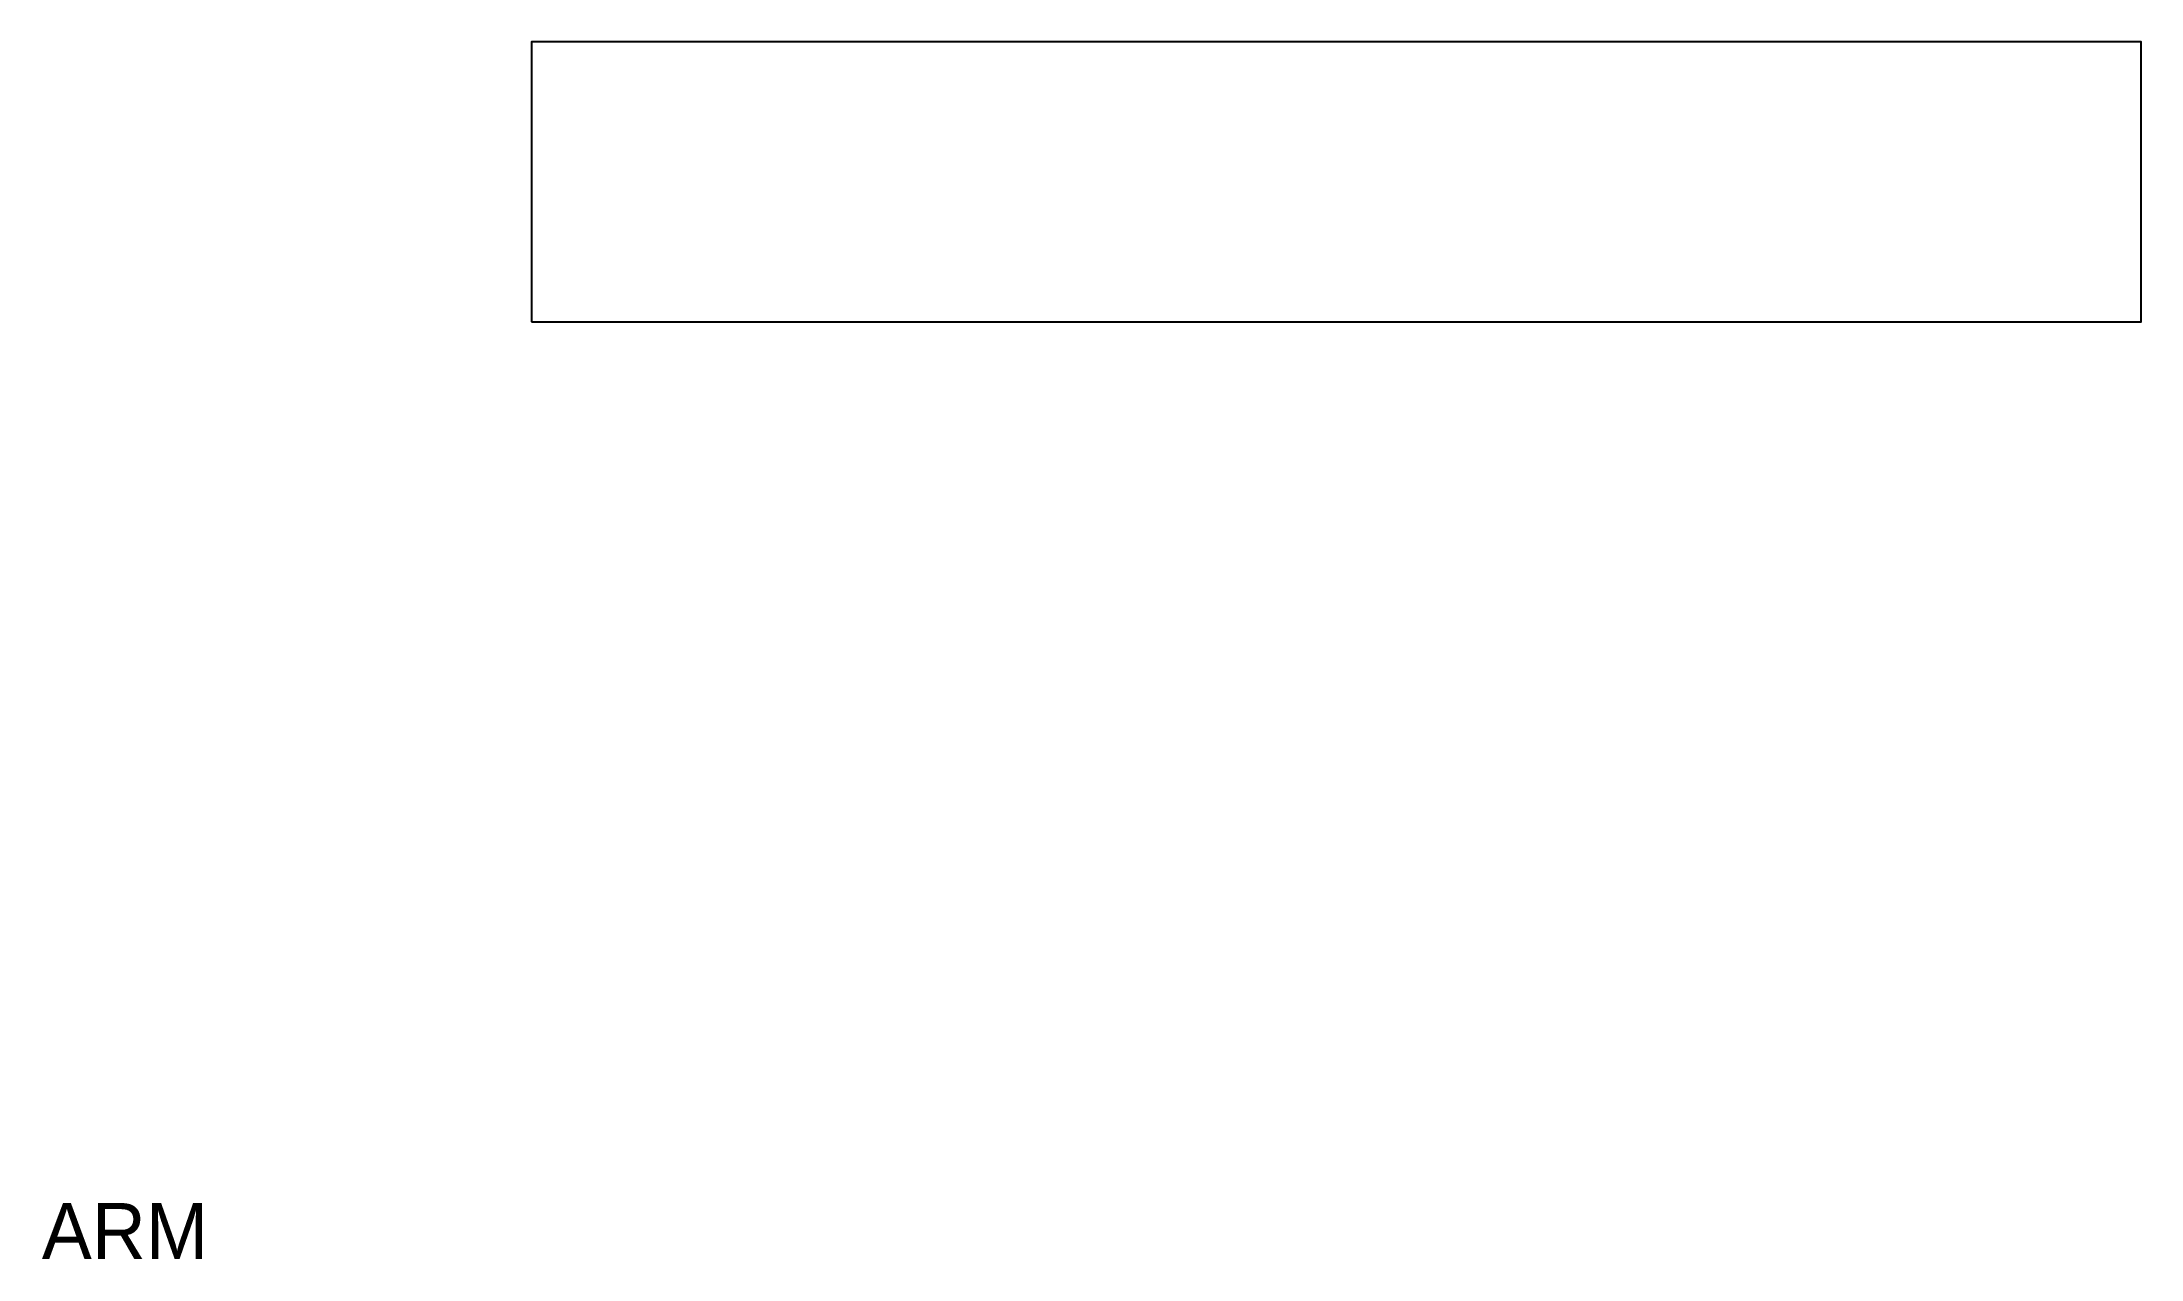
# Model space of a CAD drawing. Header units: metres. Extents: x 5 to 155, y -12 to 75.
import ezdxf

# ---------------------------------------------------------------- set-up
doc = ezdxf.new("R2010")
doc.units = ezdxf.units.M
doc.layers.add('ANNOTATION', color=7, linetype='Continuous')
doc.layers.add('OUTLINE', color=7, linetype='Continuous')

msp = doc.modelspace()

# ---------------------------------------------------------------- linework, layer by layer
at = {"layer": 'OUTLINE'}
msp.add_lwpolyline([(40, 55), (155, 55), (155, 75), (40, 75)], close=True, dxfattribs=at)

# ---------------------------------------------------------------- texts
at = {"layer": 'ANNOTATION'}
msp.add_text('ARM', height=4, dxfattribs=at).set_placement((5, -12))

doc.saveas('drawing.dxf')
